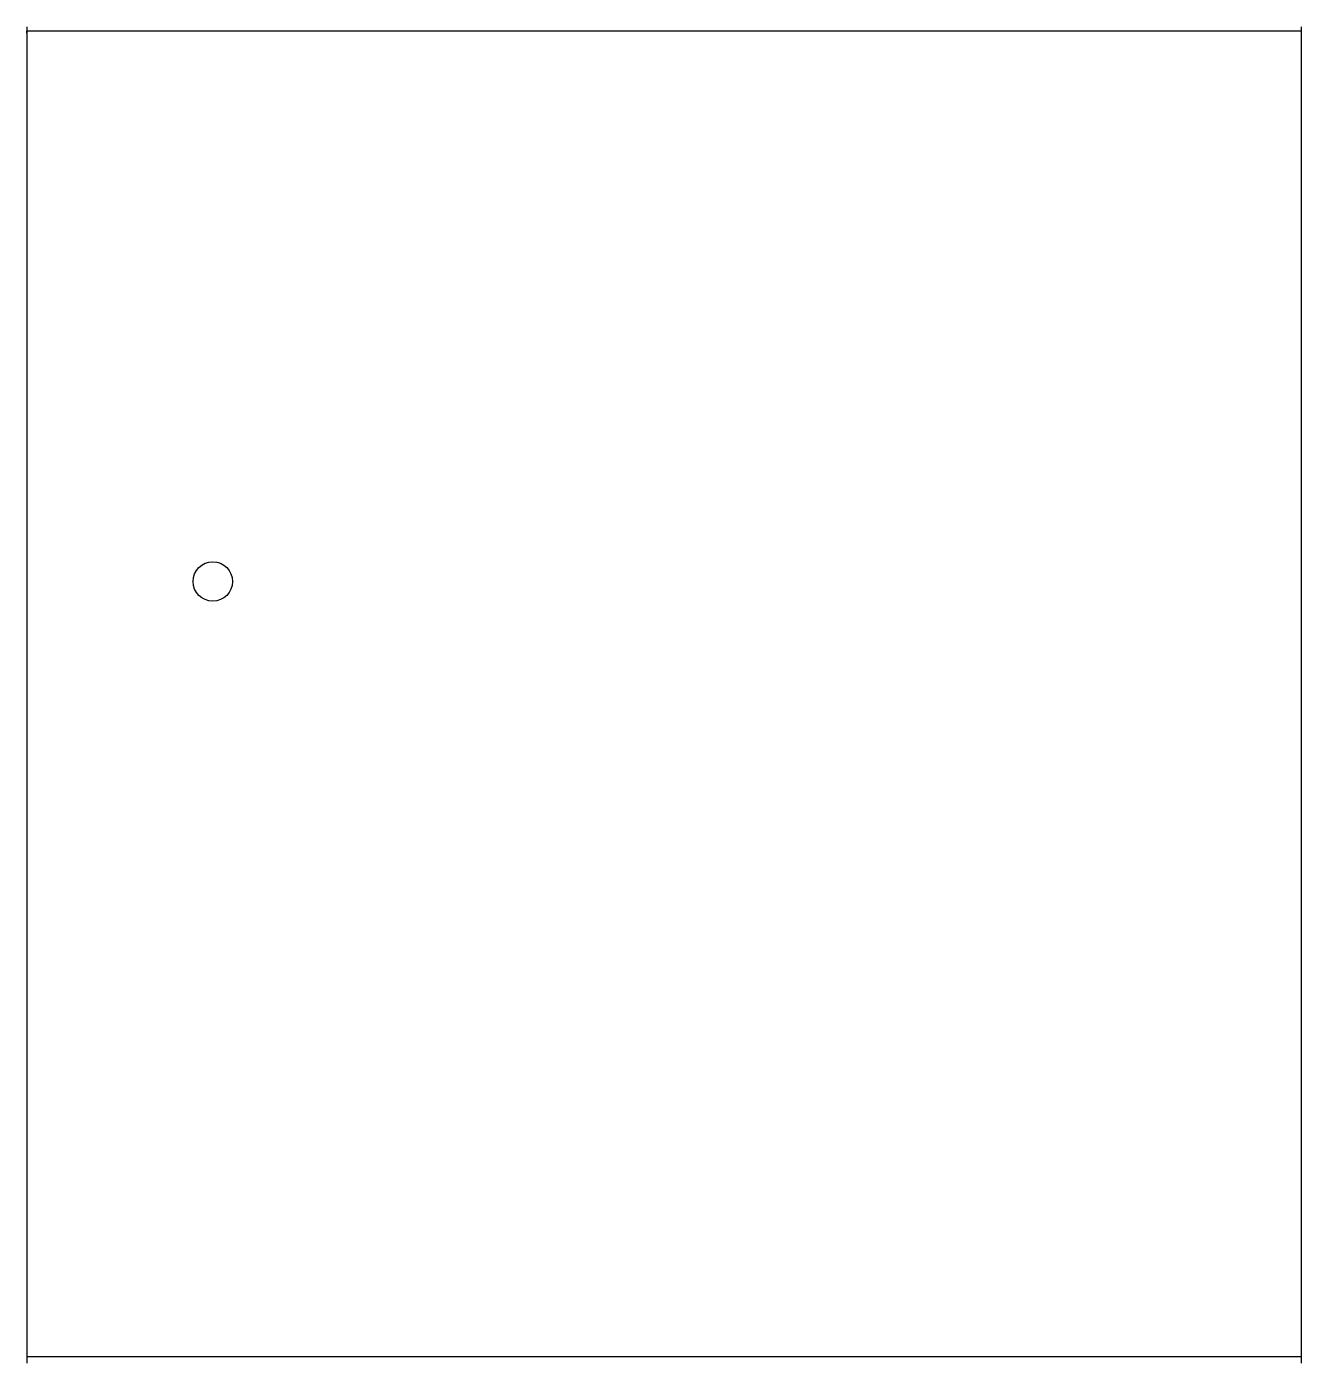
# Model space of a CAD drawing. Extents: x 10.04 to 11.02, y 9.51 to 10.54.
import ezdxf

# ---------------------------------------------------------------- set-up
doc = ezdxf.new("R2010")
doc.units = 0
doc.layers.add('LAYER1', color=7, linetype='CONTINUOUS')
doc.layers.add('LAYER12', color=5, linetype='CONTINUOUS')

msp = doc.modelspace()

# ---------------------------------------------------------------- linework, layer by layer
at = {"layer": 'LAYER1', "color": 7, "linetype": 'CONTINUOUS'}
msp.add_circle((10.1834, 10.1122), 0.0152, dxfattribs=at)
at = {"layer": 'LAYER12', "color": 5, "linetype": 'CONTINUOUS'}
for points in [[(10.0398, 10.5402), (10.0398, 10.5402)], [(10.0398, 10.5402), (10.0398, 10.5367)], [(11.0235, 10.5402), (11.0235, 10.5367)], [(10.0398, 10.537), (10.0413, 10.537)], [(10.0398, 10.5352), (10.0398, 10.5367)], [(10.0398, 10.5367), (10.0398, 10.5331)], [(10.0398, 10.5367), (10.0398, 10.5352)], [(10.0398, 10.5331), (10.0398, 9.5146)], [(10.0413, 10.537), (10.0459, 10.537)], [(10.0459, 10.537), (11.0235, 10.537)], [(11.0235, 10.5367), (11.0235, 10.5331)], [(11.0235, 10.5331), (11.0235, 9.509)], [(10.0398, 9.5146), (10.0398, 9.5097)], [(10.0459, 9.5139), (10.0398, 9.5139)], [(10.0398, 9.5097), (10.0398, 9.509)], [(11.0235, 9.5139), (10.0459, 9.5139)]]:
    msp.add_lwpolyline(points, dxfattribs=at)

doc.saveas('drawing.dxf')
